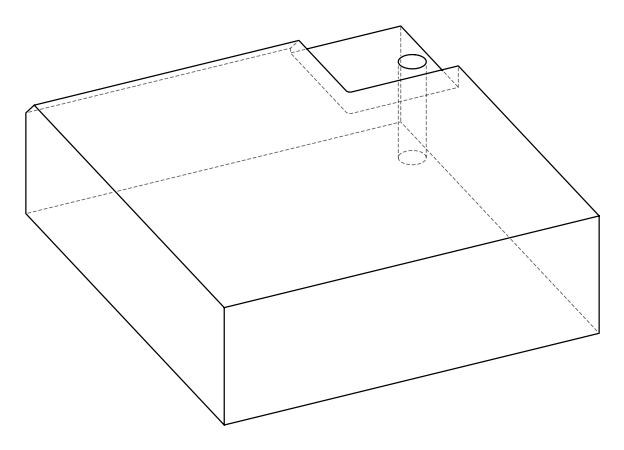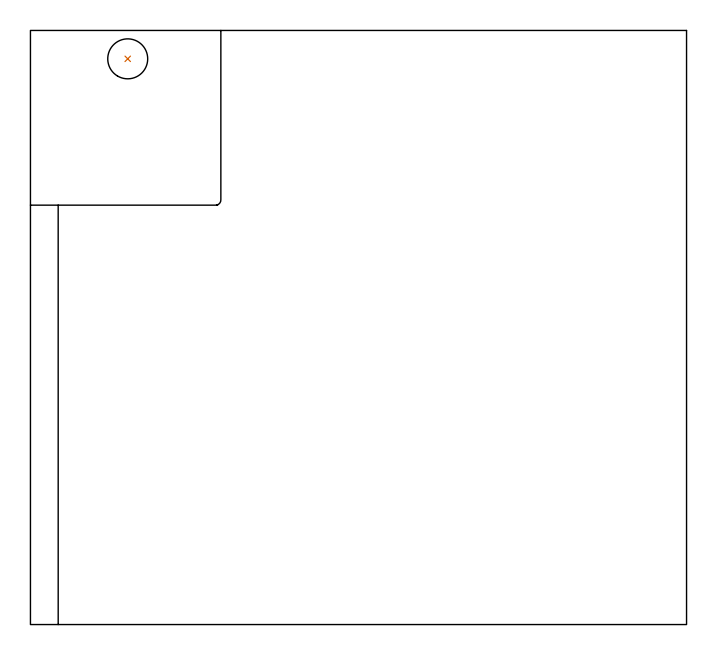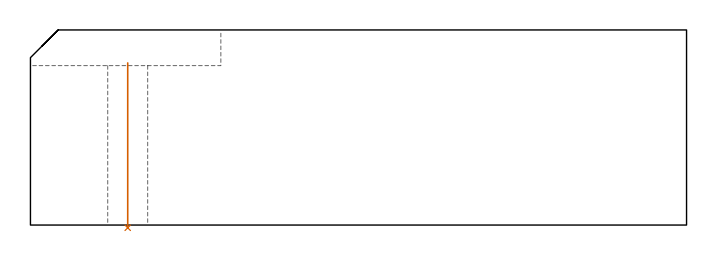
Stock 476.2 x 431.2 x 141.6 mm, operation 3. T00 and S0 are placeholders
(PLAN: 3 operations, 2 tool changes, 185.3 min)
(1 AREA_MILL | FG_CHAMFER_SURFACE | UGT0205_001 | 19.69 min | 63085 mm3)
(2 MILL_CORNER_NOTCH_RECTANGULAR | CORNER_NOTCH_RECTANGULAR | NXT0201_008 | Follow Part, ap 1.5, ae 75% | 165.08 min | 452195 mm3)
(3 INDEXABLE_INSERT_DRILL_THROUGH_HOLE_FROM_SOLID | STEP1HOLE | NXT0302_029 | 0.49 min | 76341 mm3)
(TOOL UGT0205_001 | Chamfer Mill 20 x 3 x 45 deg. | D20 FL50 Z2)
(TOOL NXT0201_008 | ENDMILL 6mm [2P460-0600-NA 1630] | D6 FL26 Z6)
(TOOL NXT0302_029 | Index. Insert Drill 29mm [880-D2900L32-05] | D29 PA176 FL145 Z2)
(OP 3 INDEXABLE_INSERT_DRILL_THROUGH_HOLE_FROM_SOLID)
G17 G21 G94 G90
T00 M6
G54
G17 G0 G90 X70.6 Y410.6 S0 M3
G43 Z151.6 H1
G94 G81 G98 Z-2.006 F250. R117.7
G80
M5
M2
